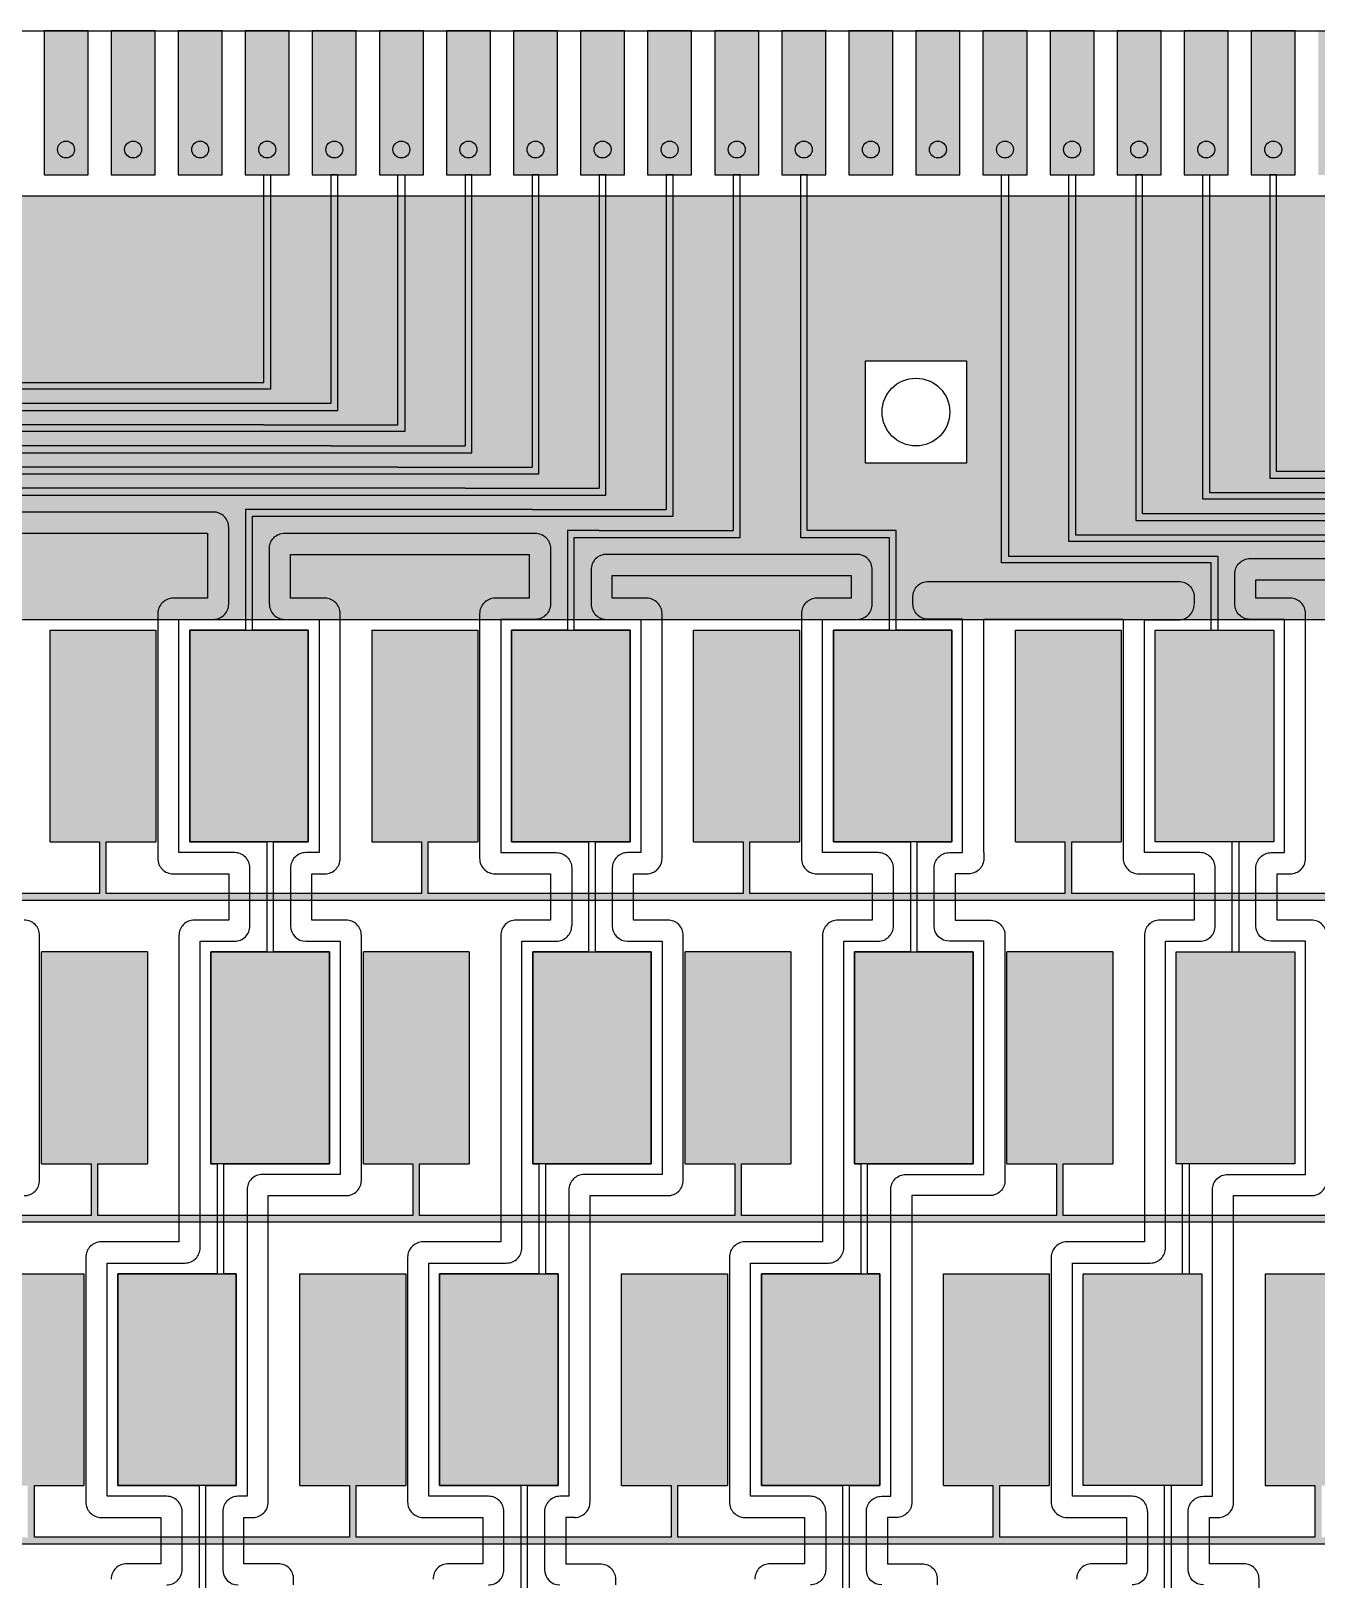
# Model space of a CAD drawing. Header units: inches. Extents: x -7 to 345, y -33 to 109.
# Drawn here: x 117.3 to 193.1, y 17.9 to 109.3 of the extents above; entities that cross this region are included whole.
import ezdxf

# ---------------------------------------------------------------- set-up
doc = ezdxf.new("R2010")
doc.units = ezdxf.units.IN
doc.header["$MEASUREMENT"] = 0
for name, color, linetype in [('Border', 7, 'Continuous'), ('Column Ground', 50, 'Continuous'), ('Column Pads', 50, 'Continuous'), ('Connector Bottom', 170, 'Continuous'), ('Connector Top', 220, 'Continuous'), ('Holes', 10, 'Continuous'), ('Row Pads', 82, 'Continuous'), ('Vias', 10, 'Continuous')]:
    doc.layers.add(name, color=color, linetype=linetype)

msp = doc.modelspace()

# ---------------------------------------------------------------- hatches: boundary and pattern name
at = {"layer": 'Connector Bottom'}
h = msp.add_hatch(color=256, dxfattribs=at)
h.dxf.hatch_style = 1
h.paths.add_polyline_path([(112.71, 109.26), (110.11, 109.26), (110.11, 100.76), (112.71, 100.76)])
h.paths.add_polyline_path([(116.67, 109.26), (114.07, 109.26), (114.07, 100.76), (116.67, 100.76)])
h.paths.add_polyline_path([(120.63, 109.26), (118.03, 109.26), (118.03, 100.76), (120.63, 100.76)])
h.paths.add_polyline_path([(124.59, 109.26), (121.99, 109.26), (121.99, 100.76), (124.59, 100.76)])
h.paths.add_polyline_path([(128.55, 109.26), (125.95, 109.26), (125.95, 100.76), (128.55, 100.76)])
h.paths.add_polyline_path([(132.51, 109.26), (129.91, 109.26), (129.91, 100.76), (132.51, 100.76)])
h.paths.add_polyline_path([(136.47, 109.26), (133.87, 109.26), (133.87, 100.76), (136.47, 100.76)])
h.paths.add_polyline_path([(140.43, 109.26), (137.83, 109.26), (137.83, 100.76), (140.43, 100.76)])
h.paths.add_polyline_path([(144.39, 109.26), (141.79, 109.26), (141.79, 100.76), (144.39, 100.76)])
h.paths.add_polyline_path([(148.35, 109.26), (145.75, 109.26), (145.75, 100.76), (148.35, 100.76)])
h.paths.add_polyline_path([(152.31, 109.26), (149.71, 109.26), (149.71, 100.76), (152.31, 100.76)])
h.paths.add_polyline_path([(156.27, 109.26), (153.67, 109.26), (153.67, 100.76), (156.27, 100.76)])
h.paths.add_polyline_path([(160.23, 109.26), (157.63, 109.26), (157.63, 100.76), (160.23, 100.76)])
h.paths.add_polyline_path([(164.19, 109.26), (161.59, 109.26), (161.59, 100.76), (164.19, 100.76)])
h.paths.add_polyline_path([(168.15, 109.26), (165.55, 109.26), (165.55, 100.76), (168.15, 100.76)])
h.paths.add_polyline_path([(172.11, 109.26), (169.51, 109.26), (169.51, 100.76), (172.11, 100.76)])
h.paths.add_polyline_path([(176.07, 109.26), (173.47, 109.26), (173.47, 100.76), (176.07, 100.76)])
h.paths.add_polyline_path([(180.03, 109.26), (177.43, 109.26), (177.43, 100.76), (180.03, 100.76)])
h.paths.add_polyline_path([(183.99, 109.26), (181.39, 109.26), (181.39, 100.76), (183.99, 100.76)])
h.paths.add_polyline_path([(187.95, 109.26), (185.35, 109.26), (185.35, 100.76), (187.95, 100.76)])
h.paths.add_polyline_path([(191.91, 109.26), (189.31, 109.26), (189.31, 100.76), (191.91, 100.76)])
h.paths.add_polyline_path([(195.87, 109.26), (193.27, 109.26), (193.27, 100.76), (195.87, 100.76)])
h.paths.add_polyline_path([(199.83, 109.26), (197.23, 109.26), (197.23, 100.76), (199.83, 100.76)])
h.paths.add_polyline_path([(203.79, 109.26), (201.19, 109.26), (201.19, 100.76), (203.79, 100.76)])
h.paths.add_polyline_path([(207.75, 109.26), (205.15, 109.26), (205.15, 100.76), (207.75, 100.76)])
h.paths.add_polyline_path([(211.71, 109.26), (209.11, 109.26), (209.11, 100.76), (211.71, 100.76)])
h.paths.add_polyline_path([(215.67, 109.26), (213.07, 109.26), (213.07, 100.76), (215.67, 100.76)])
h.paths.add_polyline_path([(219.63, 109.26), (217.03, 109.26), (217.03, 100.76), (219.63, 100.76)])
h.paths.add_polyline_path([(223.59, 109.26), (220.99, 109.26), (220.99, 100.76), (223.59, 100.76)])
h.paths.add_polyline_path([(227.55, 109.26), (224.95, 109.26), (224.95, 100.76), (227.55, 100.76)])
at = {"layer": 'Connector Top'}
h = msp.add_hatch(color=256, dxfattribs=at)
h.dxf.hatch_style = 1
h.paths.add_polyline_path([(110.11, 100.76), (112.71, 100.76), (112.71, 109.26), (110.11, 109.26)])
h.paths.add_polyline_path([(114.07, 100.76), (116.67, 100.76), (116.67, 109.26), (114.07, 109.26)])
h.paths.add_polyline_path([(120.63, 109.26), (118.03, 109.26), (118.03, 100.76), (120.63, 100.76)])
h.paths.add_polyline_path([(124.59, 109.26), (121.99, 109.26), (121.99, 100.76), (124.59, 100.76)])
h.paths.add_polyline_path([(128.55, 109.26), (125.95, 109.26), (125.95, 100.76), (128.55, 100.76)])
h.paths.add_polyline_path([(132.51, 109.26), (129.91, 109.26), (129.91, 100.76), (132.51, 100.76)])
h.paths.add_polyline_path([(136.47, 109.26), (133.87, 109.26), (133.87, 100.76), (136.47, 100.76)])
h.paths.add_polyline_path([(140.43, 109.26), (137.83, 109.26), (137.83, 100.76), (140.43, 100.76)])
h.paths.add_polyline_path([(141.79, 100.76), (144.39, 100.76), (144.39, 109.26), (141.79, 109.26)])
h.paths.add_polyline_path([(148.35, 109.26), (145.75, 109.26), (145.75, 100.76), (148.35, 100.76)])
h.paths.add_polyline_path([(152.31, 109.26), (149.71, 109.26), (149.71, 100.76), (152.31, 100.76)])
h.paths.add_polyline_path([(156.27, 109.26), (153.67, 109.26), (153.67, 100.76), (156.27, 100.76)])
h.paths.add_polyline_path([(160.23, 109.26), (157.63, 109.26), (157.63, 100.76), (160.23, 100.76)])
h.paths.add_polyline_path([(164.19, 109.26), (161.59, 109.26), (161.59, 100.76), (164.19, 100.76)])
h.paths.add_polyline_path([(165.55, 100.76), (168.15, 100.76), (168.15, 109.26), (165.55, 109.26)])
h.paths.add_polyline_path([(172.11, 109.26), (169.51, 109.26), (169.51, 100.76), (172.11, 100.76)])
h.paths.add_polyline_path([(176.07, 109.26), (173.47, 109.26), (173.47, 100.76), (176.07, 100.76)])
h.paths.add_polyline_path([(177.43, 100.76), (180.03, 100.76), (180.03, 109.26), (177.43, 109.26)])
h.paths.add_polyline_path([(181.39, 100.76), (183.99, 100.76), (183.99, 109.26), (181.39, 109.26)])
h.paths.add_polyline_path([(187.95, 109.26), (185.35, 109.26), (185.35, 100.76), (187.95, 100.76)])
h.paths.add_polyline_path([(191.91, 109.26), (189.31, 109.26), (189.31, 100.76), (191.91, 100.76)])
h.paths.add_polyline_path([(193.27, 100.76), (195.87, 100.76), (195.87, 109.26), (193.27, 109.26)])
h.paths.add_polyline_path([(197.23, 100.76), (199.83, 100.76), (199.83, 109.26), (197.23, 109.26)])
h.paths.add_polyline_path([(203.79, 109.26), (201.19, 109.26), (201.19, 100.76), (203.79, 100.76)])
h.paths.add_polyline_path([(207.75, 109.26), (205.15, 109.26), (205.15, 100.76), (207.75, 100.76)])
h.paths.add_polyline_path([(211.71, 109.26), (209.11, 109.26), (209.11, 100.76), (211.71, 100.76)])
h.paths.add_polyline_path([(215.67, 109.26), (213.07, 109.26), (213.07, 100.76), (215.67, 100.76)])
h.paths.add_polyline_path([(219.63, 109.26), (217.03, 109.26), (217.03, 100.76), (219.63, 100.76)])
h.paths.add_polyline_path([(223.59, 109.26), (220.99, 109.26), (220.99, 100.76), (223.59, 100.76)])
h.paths.add_polyline_path([(224.95, 100.76), (227.55, 100.76), (227.55, 109.26), (224.95, 109.26)])
at = {"layer": 'Row Pads'}
h = msp.add_hatch(color=256, dxfattribs=at)
h.dxf.hatch_style = 1
h.paths.add_polyline_path([(10.635, 73.885), (4.385, 73.885), (4.385, 61.385), (7.31, 61.385), (7.31, 58.335), (-4.87, 58.335), (-4.87, 57.935), (16.31, 57.935), (16.31, 54.885), (13.385, 54.885), (13.385, 42.385), (19.635, 42.385), (19.635, 54.885), (16.71, 54.885), (16.71, 57.935), (330.46, 57.935), (330.46, 61.385), (333.385, 61.385), (333.385, 73.885), (330.46, 73.885), (330.46, 95.01), (214.57, 95.01), (214.57, 100.76), (214.17, 100.76), (214.17, 94.61), (330.06, 94.61), (330.06, 73.885), (327.135, 73.885), (327.135, 61.385), (330.06, 61.385), (330.06, 58.335), (311.46, 58.335), (311.46, 61.385), (314.385, 61.385), (314.385, 73.885), (308.135, 73.885), (308.135, 61.385), (311.06, 61.385), (311.06, 58.335), (273.71, 58.335), (273.71, 61.385), (276.635, 61.385), (276.635, 73.885), (270.385, 73.885), (270.385, 61.385), (273.31, 61.385), (273.31, 58.335), (254.71, 58.335), (254.71, 61.385), (257.635, 61.385), (257.635, 73.885), (251.385, 73.885), (251.385, 61.385), (254.31, 61.385), (254.31, 58.335), (235.71, 58.335), (235.71, 61.385), (238.635, 61.385), (238.635, 73.885), (232.385, 73.885), (232.385, 61.385), (235.31, 61.385), (235.31, 58.335), (216.71, 58.335), (216.71, 61.385), (219.635, 61.385), (219.635, 73.885), (213.385, 73.885), (213.385, 61.385), (216.31, 61.385), (216.31, 58.335), (197.71, 58.335), (197.71, 61.385), (200.635, 61.385), (200.635, 73.885), (194.385, 73.885), (194.385, 61.385), (197.31, 61.385), (197.31, 58.335), (178.71, 58.335), (178.71, 61.385), (181.635, 61.385), (181.635, 73.885), (175.385, 73.885), (175.385, 61.385), (178.31, 61.385), (178.31, 58.335), (159.71, 58.335), (159.71, 61.385), (162.635, 61.385), (162.635, 73.885), (156.385, 73.885), (156.385, 61.385), (159.31, 61.385), (159.31, 58.335), (140.71, 58.335), (140.71, 61.385), (143.635, 61.385), (143.635, 73.885), (137.385, 73.885), (137.385, 61.385), (140.31, 61.385), (140.31, 58.335), (121.71, 58.335), (121.71, 61.385), (124.635, 61.385), (124.635, 73.885), (118.385, 73.885), (118.385, 61.385), (121.31, 61.385), (121.31, 58.335), (102.71, 58.335), (102.71, 61.385), (105.635, 61.385), (105.635, 73.885), (99.385, 73.885), (99.385, 61.385), (102.31, 61.385), (102.31, 58.335), (83.71, 58.335), (83.71, 61.385), (86.635, 61.385), (86.635, 73.885), (80.385, 73.885), (80.385, 61.385), (83.31, 61.385), (83.31, 58.335), (64.71, 58.335), (64.71, 61.385), (67.635, 61.385), (67.635, 73.885), (61.385, 73.885), (61.385, 61.385), (64.31, 61.385), (64.31, 58.335), (45.71, 58.335), (45.71, 61.385), (48.635, 61.385), (48.635, 73.885), (42.385, 73.885), (42.385, 61.385), (45.31, 61.385), (45.31, 58.335), (7.71, 58.335), (7.71, 61.385), (10.635, 61.385)], flags=17)
h.paths.add_polyline_path([(19.635, 35.885), (16.71, 35.885), (16.71, 38.935), (269.06, 38.935), (269.06, 35.885), (266.135, 35.885), (266.135, 23.385), (272.385, 23.385), (272.385, 35.885), (269.46, 35.885), (269.46, 38.935), (330.46, 38.935), (340.26, 38.935), (340.26, 96.26), (218.53, 96.26), (218.53, 100.76), (218.13, 100.76), (218.13, 95.86), (339.86, 95.86), (339.86, 39.335), (330.46, 39.335), (330.46, 42.385), (333.385, 42.385), (333.385, 54.885), (327.135, 54.885), (327.135, 42.385), (330.06, 42.385), (330.06, 39.335), (311.46, 39.335), (311.46, 42.385), (314.385, 42.385), (314.385, 54.885), (308.135, 54.885), (308.135, 42.385), (311.06, 42.385), (311.06, 39.335), (284.865, 39.335), (284.865, 48.435), (290.76, 48.435), (290.76, 42.385), (294.01, 42.385), (294.01, 54.885), (290.76, 54.885), (290.76, 48.835), (284.465, 48.835), (284.465, 39.335), (273.21, 39.335), (273.21, 42.385), (276.135, 42.385), (276.135, 54.885), (269.885, 54.885), (269.885, 42.385), (272.81, 42.385), (272.81, 39.335), (254.21, 39.335), (254.21, 42.385), (257.135, 42.385), (257.135, 54.885), (250.885, 54.885), (250.885, 42.385), (253.81, 42.385), (253.81, 39.335), (235.21, 39.335), (235.21, 42.385), (238.135, 42.385), (238.135, 54.885), (231.885, 54.885), (231.885, 42.385), (234.81, 42.385), (234.81, 39.335), (216.21, 39.335), (216.21, 42.385), (219.135, 42.385), (219.135, 54.885), (212.885, 54.885), (212.885, 42.385), (215.81, 42.385), (215.81, 39.335), (197.21, 39.335), (197.21, 42.385), (200.135, 42.385), (200.135, 54.885), (193.885, 54.885), (193.885, 42.385), (196.81, 42.385), (196.81, 39.335), (178.21, 39.335), (178.21, 42.385), (181.135, 42.385), (181.135, 54.885), (174.885, 54.885), (174.885, 42.385), (177.81, 42.385), (177.81, 39.335), (159.21, 39.335), (159.21, 42.385), (162.135, 42.385), (162.135, 54.885), (155.885, 54.885), (155.885, 42.385), (158.81, 42.385), (158.81, 39.335), (140.21, 39.335), (140.21, 42.385), (143.135, 42.385), (143.135, 54.885), (136.885, 54.885), (136.885, 42.385), (139.81, 42.385), (139.81, 39.335), (121.21, 39.335), (121.21, 42.385), (124.135, 42.385), (124.135, 54.885), (117.885, 54.885), (117.885, 42.385), (120.81, 42.385), (120.81, 39.335), (102.21, 39.335), (102.21, 42.385), (105.135, 42.385), (105.135, 54.885), (98.885, 54.885), (98.885, 42.385), (101.81, 42.385), (101.81, 39.335), (83.21, 39.335), (83.21, 42.385), (86.135, 42.385), (86.135, 54.885), (79.885, 54.885), (79.885, 42.385), (82.81, 42.385), (82.81, 39.335), (64.21, 39.335), (64.21, 42.385), (67.135, 42.385), (67.135, 54.885), (60.885, 54.885), (60.885, 42.385), (63.81, 42.385), (63.81, 39.335), (45.21, 39.335), (45.21, 42.385), (48.135, 42.385), (48.135, 54.885), (41.885, 54.885), (41.885, 42.385), (44.81, 42.385), (44.81, 39.335), (-4.87, 39.335), (-4.87, 38.935), (16.31, 38.935), (16.31, 35.885), (13.385, 35.885), (13.385, 23.385), (19.635, 23.385)])
h.paths.add_polyline_path([(19.635, 16.885), (16.71, 16.885), (16.71, 19.935), (50.06, 19.935), (50.06, 16.885), (47.135, 16.885), (47.135, 4.385), (53.385, 4.385), (53.385, 16.885), (50.46, 16.885), (50.46, 19.935), (264.31, 19.935), (264.31, 16.885), (261.385, 16.885), (261.385, 4.385), (267.635, 4.385), (267.635, 16.885), (264.71, 16.885), (264.71, 19.935), (330.46, 19.935), (341.51, 19.935), (341.51, 97.51), (222.49, 97.51), (222.49, 100.76), (222.09, 100.76), (222.09, 97.11), (341.11, 97.11), (341.11, 20.335), (330.46, 20.335), (330.46, 23.385), (333.385, 23.385), (333.385, 35.885), (327.135, 35.885), (327.135, 23.385), (330.06, 23.385), (330.06, 20.335), (311.46, 20.335), (311.46, 23.385), (314.385, 23.385), (314.385, 35.885), (308.135, 35.885), (308.135, 23.385), (311.06, 23.385), (311.06, 20.335), (284.865, 20.335), (284.865, 29.435), (290.76, 29.435), (290.76, 23.385), (294.01, 23.385), (294.01, 35.885), (290.76, 35.885), (290.76, 29.835), (284.465, 29.835), (284.465, 20.335), (250.46, 20.335), (250.46, 23.385), (253.385, 23.385), (253.385, 35.885), (247.135, 35.885), (247.135, 23.385), (250.06, 23.385), (250.06, 20.335), (231.46, 20.335), (231.46, 23.385), (234.385, 23.385), (234.385, 35.885), (228.135, 35.885), (228.135, 23.385), (231.06, 23.385), (231.06, 20.335), (212.46, 20.335), (212.46, 23.385), (215.385, 23.385), (215.385, 35.885), (209.135, 35.885), (209.135, 23.385), (212.06, 23.385), (212.06, 20.335), (193.46, 20.335), (193.46, 23.385), (196.385, 23.385), (196.385, 35.885), (190.135, 35.885), (190.135, 23.385), (193.06, 23.385), (193.06, 20.335), (174.46, 20.335), (174.46, 23.385), (177.385, 23.385), (177.385, 35.885), (171.135, 35.885), (171.135, 23.385), (174.06, 23.385), (174.06, 20.335), (155.46, 20.335), (155.46, 23.385), (158.385, 23.385), (158.385, 35.885), (152.135, 35.885), (152.135, 23.385), (155.06, 23.385), (155.06, 20.335), (136.46, 20.335), (136.46, 23.385), (139.385, 23.385), (139.385, 35.885), (133.135, 35.885), (133.135, 23.385), (136.06, 23.385), (136.06, 20.335), (117.46, 20.335), (117.46, 23.385), (120.385, 23.385), (120.385, 35.885), (114.135, 35.885), (114.135, 23.385), (117.06, 23.385), (117.06, 20.335), (98.46, 20.335), (98.46, 23.385), (101.385, 23.385), (101.385, 35.885), (95.135, 35.885), (95.135, 23.385), (98.06, 23.385), (98.06, 20.335), (79.46, 20.335), (79.46, 23.385), (82.385, 23.385), (82.385, 35.885), (76.135, 35.885), (76.135, 23.385), (79.06, 23.385), (79.06, 20.335), (60.46, 20.335), (60.46, 23.385), (63.385, 23.385), (63.385, 35.885), (57.135, 35.885), (57.135, 23.385), (60.06, 23.385), (60.06, 20.335), (39.96, 20.335), (39.96, 23.385), (42.885, 23.385), (42.885, 35.885), (36.635, 35.885), (36.635, 23.385), (39.56, 23.385), (39.56, 20.335), (-4.87, 20.335), (-4.87, 19.935), (16.31, 19.935), (16.31, 16.885), (13.385, 16.885), (13.385, 4.385), (19.635, 4.385)])
h = msp.add_hatch(color=256, dxfattribs=at)
h.dxf.hatch_style = 1
h.paths.add_polyline_path([(323.18, 74.52), (326.047, 74.52, 0.414214), (326.952, 75.425), (326.952, 79.505, 0.414214), (326.047, 80.41), (322.76, 80.41), (322.76, 92.705, 0.414214), (321.855, 93.61), (211.41, 93.61), (211.41, 100.76), (209.41, 100.76), (209.41, 99.51), (112.41, 99.51), (112.41, 100.76), (110.41, 100.76), (110.41, 91.51), (29.905, 91.51, 0.414214), (29, 90.605), (29, 81.76), (-1.845, 81.76, 0.414214), (-2.75, 80.855), (-2.75, 75.425, 0.414214), (-1.845, 74.52), (14.59, 74.52)])
h.paths.add_polyline_path([(166.51, 89.76), (172.51, 89.76), (172.51, 83.76), (166.51, 83.76)], flags=16)
h = msp.add_hatch(color=256, dxfattribs=at)
h.dxf.hatch_style = 1
h.paths.add_polyline_path([(19.635, 73.885), (12.635, 73.885), (12.635, 61.385), (19.635, 61.385)])
h.paths.add_polyline_path([(57.635, 73.885), (50.635, 73.885), (50.635, 61.385), (57.635, 61.385)])
h.paths.add_polyline_path([(76.635, 73.885), (69.635, 73.885), (69.635, 61.385), (76.635, 61.385)])
h.paths.add_polyline_path([(95.635, 73.885), (88.635, 73.885), (88.635, 61.385), (95.635, 61.385)])
h.paths.add_polyline_path([(114.635, 73.885), (107.635, 73.885), (107.635, 61.385), (114.635, 61.385)])
h.paths.add_polyline_path([(133.635, 73.885), (126.635, 73.885), (126.635, 61.385), (133.635, 61.385)])
h.paths.add_polyline_path([(152.635, 73.885), (145.635, 73.885), (145.635, 61.385), (152.635, 61.385)])
h.paths.add_polyline_path([(171.635, 73.885), (164.635, 73.885), (164.635, 61.385), (171.635, 61.385)])
h.paths.add_polyline_path([(183.635, 61.385), (190.635, 61.385), (190.635, 73.885), (183.635, 73.885)])
h.paths.add_polyline_path([(209.635, 73.885), (202.635, 73.885), (202.635, 61.385), (209.635, 61.385)])
h.paths.add_polyline_path([(221.635, 61.385), (228.635, 61.385), (228.635, 73.885), (221.635, 73.885)])
h.paths.add_polyline_path([(247.635, 73.885), (240.635, 73.885), (240.635, 61.385), (247.635, 61.385)])
h.paths.add_polyline_path([(259.635, 61.385), (266.635, 61.385), (266.635, 73.885), (259.635, 73.885)])
h.paths.add_polyline_path([(278.635, 61.385), (285.635, 61.385), (285.635, 73.885), (278.635, 73.885)])
h.paths.add_polyline_path([(299.135, 61.385), (306.135, 61.385), (306.135, 73.885), (299.135, 73.885)])
h.paths.add_polyline_path([(318.135, 61.385), (325.135, 61.385), (325.135, 73.885), (318.135, 73.885)])
h.paths.add_polyline_path([(318.135, 42.385), (325.135, 42.385), (325.135, 54.885), (318.135, 54.885)])
h.paths.add_polyline_path([(299.135, 42.385), (306.135, 42.385), (306.135, 54.885), (299.135, 54.885)])
h.paths.add_polyline_path([(267.885, 54.885), (260.885, 54.885), (260.885, 42.385), (267.885, 42.385)])
h.paths.add_polyline_path([(241.885, 42.385), (248.885, 42.385), (248.885, 54.885), (241.885, 54.885)])
h.paths.add_polyline_path([(229.885, 54.885), (222.885, 54.885), (222.885, 42.385), (229.885, 42.385)])
h.paths.add_polyline_path([(203.885, 42.385), (210.885, 42.385), (210.885, 54.885), (203.885, 54.885)])
h.paths.add_polyline_path([(191.885, 54.885), (184.885, 54.885), (184.885, 42.385), (191.885, 42.385)])
h.paths.add_polyline_path([(165.885, 42.385), (172.885, 42.385), (172.885, 54.885), (165.885, 54.885)])
h.paths.add_polyline_path([(153.885, 54.885), (146.885, 54.885), (146.885, 42.385), (153.885, 42.385)])
h.paths.add_polyline_path([(127.885, 42.385), (134.885, 42.385), (134.885, 54.885), (127.885, 54.885)])
h.paths.add_polyline_path([(108.885, 54.885), (108.885, 42.385), (115.885, 42.385), (115.885, 54.885)])
h.paths.add_polyline_path([(89.885, 42.385), (96.885, 42.385), (96.885, 54.885), (89.885, 54.885)])
h.paths.add_polyline_path([(77.885, 54.885), (70.885, 54.885), (70.885, 42.385), (77.885, 42.385)])
h.paths.add_polyline_path([(51.885, 42.385), (58.885, 42.385), (58.885, 54.885), (51.885, 54.885)])
h.paths.add_polyline_path([(39.885, 54.885), (32.885, 54.885), (32.885, 42.385), (39.885, 42.385)])
h.paths.add_polyline_path([(11.385, 54.885), (4.385, 54.885), (4.385, 42.385), (11.385, 42.385)])
h.paths.add_polyline_path([(4.385, 23.385), (11.385, 23.385), (11.385, 35.885), (4.385, 35.885)])
h.paths.add_polyline_path([(44.885, 23.385), (51.885, 23.385), (51.885, 35.885), (44.885, 35.885)])
h.paths.add_polyline_path([(65.385, 23.385), (72.385, 23.385), (72.385, 35.885), (65.385, 35.885)])
h.paths.add_polyline_path([(84.385, 23.385), (91.385, 23.385), (91.385, 35.885), (84.385, 35.885)])
h.paths.add_polyline_path([(103.385, 23.385), (110.385, 23.385), (110.385, 35.885), (103.385, 35.885)])
h.paths.add_polyline_path([(122.385, 23.385), (129.385, 23.385), (129.385, 35.885), (122.385, 35.885)])
h.paths.add_polyline_path([(148.385, 35.885), (141.385, 35.885), (141.385, 23.385), (148.385, 23.385)])
h.paths.add_polyline_path([(167.385, 35.885), (160.385, 35.885), (160.385, 23.385), (167.385, 23.385)])
h.paths.add_polyline_path([(179.385, 23.385), (186.385, 23.385), (186.385, 35.885), (179.385, 35.885)])
h.paths.add_polyline_path([(198.385, 23.385), (205.385, 23.385), (205.385, 35.885), (198.385, 35.885)])
h.paths.add_polyline_path([(217.385, 23.385), (224.385, 23.385), (224.385, 35.885), (217.385, 35.885)])
h.paths.add_polyline_path([(243.385, 35.885), (236.385, 35.885), (236.385, 23.385), (243.385, 23.385)])
h.paths.add_polyline_path([(262.385, 35.885), (255.385, 35.885), (255.385, 23.385), (262.385, 23.385)])
h.paths.add_polyline_path([(281.385, 35.885), (274.385, 35.885), (274.385, 23.385), (281.385, 23.385)])
h.paths.add_polyline_path([(299.135, 23.385), (306.135, 23.385), (306.135, 35.885), (299.135, 35.885)])
h.paths.add_polyline_path([(318.135, 23.385), (325.135, 23.385), (325.135, 35.885), (318.135, 35.885)])
h.paths.add_polyline_path([(318.135, 4.385), (325.135, 4.385), (325.135, 16.885), (318.135, 16.885)])
h.paths.add_polyline_path([(306.135, 16.885), (299.135, 16.885), (299.135, 4.385), (306.135, 4.385)])
h.paths.add_polyline_path([(269.635, -14.615), (276.635, -14.615), (276.635, -2.115), (269.635, -2.115)])
h.paths.add_polyline_path([(276.635, 16.885), (269.635, 16.885), (269.635, 4.385), (276.635, 4.385)])
h.paths.add_polyline_path([(237.885, 4.385), (244.885, 4.385), (244.885, 16.885), (237.885, 16.885)])
h.paths.add_polyline_path([(243.335, -2.115), (236.335, -2.115), (236.335, -14.615), (243.335, -14.615)])
h.paths.add_polyline_path([(216.085, -2.115), (209.085, -2.115), (209.085, -14.615), (216.085, -14.615)])
h.paths.add_polyline_path([(225.885, 16.885), (218.885, 16.885), (218.885, 4.385), (225.885, 4.385)])
h.paths.add_polyline_path([(199.885, 4.385), (206.885, 4.385), (206.885, 16.885), (199.885, 16.885)])
h.paths.add_polyline_path([(197.085, -14.615), (197.085, -2.115), (190.085, -2.115), (190.085, -14.615)])
h.paths.add_polyline_path([(178.085, -2.115), (171.085, -2.115), (171.085, -14.615), (178.085, -14.615)])
h.paths.add_polyline_path([(187.885, 4.385), (187.885, 16.885), (180.885, 16.885), (180.885, 4.385)])
h.paths.add_polyline_path([(161.885, 4.385), (168.885, 4.385), (168.885, 16.885), (161.885, 16.885)])
h.paths.add_polyline_path([(142.885, 4.385), (149.885, 4.385), (149.885, 16.885), (142.885, 16.885)])
h.paths.add_polyline_path([(123.885, 4.385), (130.885, 4.385), (130.885, 16.885), (123.885, 16.885)])
h.paths.add_polyline_path([(111.885, 16.885), (104.885, 16.885), (104.885, 4.385), (111.885, 4.385)])
h.paths.add_polyline_path([(85.885, 4.385), (92.885, 4.385), (92.885, 16.885), (85.885, 16.885)])
h.paths.add_polyline_path([(73.885, 16.885), (66.885, 16.885), (66.885, 4.385), (73.885, 4.385)])
h.paths.add_polyline_path([(38.135, -2.115), (38.135, -14.615), (45.135, -14.615), (45.135, -2.115)])
h.paths.add_polyline_path([(45.135, 16.885), (38.135, 16.885), (38.135, 4.385), (45.135, 4.385)])
h.paths.add_polyline_path([(4.385, 4.385), (11.385, 4.385), (11.385, 16.885), (4.385, 16.885)])

# ---------------------------------------------------------------- linework, layer by layer
at = {"layer": 'Border'}
for p, q in [((116.67, 109.26), (120.63, 109.26)), ((120.63, 109.26), (124.59, 109.26)), ((124.59, 109.26), (128.55, 109.26)), ((128.55, 109.26), (132.51, 109.26)), ((132.51, 109.26), (136.47, 109.26)), ((136.47, 109.26), (140.43, 109.26)), ((140.43, 109.26), (144.39, 109.26)), ((144.39, 109.26), (148.35, 109.26)), ((148.35, 109.26), (152.31, 109.26)), ((152.31, 109.26), (156.27, 109.26)), ((156.27, 109.26), (160.23, 109.26)), ((160.23, 109.26), (164.19, 109.26)), ((164.19, 109.26), (165.55, 109.26)), ((165.55, 109.26), (181.39, 109.26)), ((181.39, 109.26), (183.99, 109.26)), ((183.99, 109.26), (187.95, 109.26)), ((187.95, 109.26), (191.91, 109.26)), ((191.91, 109.26), (195.87, 109.26))]:
    msp.add_line(p, q, dxfattribs=at)
at = {"layer": 'Column Ground'}
for points in [[(130.185, 56.425), (130.185, 59.845, 0.414444), (129.279, 60.75), (126, 60.75), (126, 74.52), (128.03, 74.52, 0.414214), (128.935, 75.425), (128.935, 79.955, 0.414214), (128.03, 80.86), (113.24, 80.86, 0.414214)], [(113.585, 79.61), (127.685, 79.61), (127.685, 75.77), (125.655, 75.77, 0.414214), (124.75, 74.865), (124.75, 60.405, 0.414214), (125.655, 59.5), (128.935, 59.5), (128.935, 56.77), (126.905, 56.77, 0.414214), (126, 55.865), (126, 37.77), (121.405, 37.77, 0.414214), (120.5, 36.865), (120.5, 22.405, 0.414214), (121.405, 21.5), (124.935, 21.5), (124.935, 18.77), (122.905, 18.77, 0.414214), (122, 17.865)], [(131.335, 75.425), (131.335, 78.705, -0.414214), (132.24, 79.61), (147.03, 79.61, -0.414214), (147.935, 78.705), (147.935, 75.425, -0.414214), (147.03, 74.52), (145, 74.52), (145, 60.75), (148.279, 60.75, -0.414444), (149.185, 59.845), (149.185, 56.425)], [(130.365, 21.5, 0.414214), (131.27, 22.405), (131.27, 40.5), (135.865, 40.5, 0.414214), (136.77, 41.405), (136.77, 55.865, 0.414214), (135.865, 56.77), (133.835, 56.77), (133.835, 59.5), (134.615, 59.5, 0.414214), (135.52, 60.405), (135.52, 74.865, 0.414214), (134.615, 75.77), (132.585, 75.77), (132.585, 78.36), (146.685, 78.36), (146.685, 75.77), (144.655, 75.77, 0.414214), (143.75, 74.865), (143.75, 60.405, 0.414214), (144.655, 59.5), (147.935, 59.5), (147.935, 56.77), (145.905, 56.77, 0.414214), (145, 55.865), (145, 37.77), (140.405, 37.77, 0.414214), (139.5, 36.865), (139.5, 22.405, 0.414214), (140.405, 21.5), (143.935, 21.5), (143.935, 18.77), (141.905, 18.77, 0.414214), (141, 17.865)], [(168.185, 56.425), (168.185, 59.845, 0.414444), (167.279, 60.75), (164, 60.75), (164, 74.52), (166.03, 74.52, 0.414214), (166.935, 75.425), (166.935, 77.455, 0.414214), (166.03, 78.36), (151.24, 78.36, 0.414214), (150.335, 77.455), (150.335, 75.425, 0.414214), (151.24, 74.52), (153.27, 74.52), (153.27, 60.75), (152.49, 60.75, 0.414429), (151.585, 59.844), (151.585, 56.424, 0.413833), (152.49, 55.52), (154.52, 55.52), (154.52, 41.75), (149.925, 41.75, 0.414214), (149.02, 40.845), (149.02, 22.75), (148.49, 22.75, 0.414762), (147.585, 21.843), (147.585, 18.425, 0.414135), (148.49, 17.52)], [(186.49, 17.52, -0.414135), (185.585, 18.425), (185.585, 21.843, -0.414762), (186.49, 22.75), (187.02, 22.75), (187.02, 40.845, -0.414214), (187.925, 41.75), (192.52, 41.75), (192.52, 55.52), (190.49, 55.52, -0.413833), (189.585, 56.424), (189.585, 59.844, -0.414429), (190.49, 60.75), (191.27, 60.75), (191.27, 74.52), (189.24, 74.52, -0.414214), (188.335, 75.425), (188.335, 77.205, -0.414214), (189.24, 78.11), (204.03, 78.11, -0.414214)], [(152.835, 56.77), (152.835, 59.5), (153.615, 59.5, 0.414214), (154.52, 60.405), (154.52, 74.865, 0.414214), (153.615, 75.77), (151.585, 75.77), (151.585, 77.11), (165.685, 77.11), (165.685, 75.77), (163.655, 75.77, 0.414214), (162.75, 74.865), (162.75, 60.405, 0.414214), (163.655, 59.5), (166.935, 59.5), (166.935, 56.77), (164.905, 56.77, 0.414214), (164, 55.865), (164, 37.77), (159.405, 37.77, 0.414214), (158.5, 36.865), (158.5, 22.405, 0.414214), (159.405, 21.5), (162.935, 21.5), (162.935, 18.77), (160.905, 18.77, 0.414214), (160, 17.865)], [(193.77, 55.865, 0.414214), (192.865, 56.77), (190.835, 56.77), (190.835, 59.5), (191.615, 59.5, 0.414214), (192.52, 60.405), (192.52, 74.865, 0.414214), (191.615, 75.77), (189.585, 75.77), (189.585, 76.86), (203.685, 76.86)], [(167.49, 17.52, -0.414135), (166.585, 18.425), (166.585, 21.843, -0.414762), (167.49, 22.75), (168.02, 22.75), (168.02, 40.845, -0.414214), (168.925, 41.75), (173.52, 41.75), (173.52, 55.52), (171.49, 55.52, -0.413833), (170.585, 56.424), (170.585, 59.844, -0.414429), (171.49, 60.75), (172.27, 60.75), (172.27, 74.525), (170.24, 74.525, -0.414214), (169.335, 75.43), (169.335, 75.86, -0.414214), (170.24, 76.765), (185.03, 76.765, -0.414214), (185.935, 75.86), (185.935, 75.43)], [(131.335, 75.425, 0.414214), (132.24, 74.52), (134.27, 74.52), (134.27, 60.75), (133.49, 60.75, 0.414429), (132.585, 59.844), (132.585, 56.424, 0.413833), (133.49, 55.52), (135.52, 55.52), (135.52, 41.75), (130.925, 41.75, 0.414214), (130.02, 40.845), (130.02, 22.75), (129.49, 22.75, 0.414762), (128.585, 21.843), (128.585, 18.425, 0.414135), (129.49, 17.52)], [(187.185, 56.425), (187.185, 59.845, 0.414444), (186.279, 60.75), (183, 60.75), (183, 74.492), (185.03, 74.492, 0.414214), (185.935, 75.397)], [(173.52, 60.755), (173.52, 74.525), (181.75, 74.525), (181.75, 60.405, 0.414214), (182.655, 59.5), (185.935, 59.5), (185.935, 56.77), (183.905, 56.77, 0.414214), (183, 55.865), (183, 37.77), (178.405, 37.77, 0.414214), (177.5, 36.865), (177.5, 22.405, 0.414214), (178.405, 21.5), (181.935, 21.5), (181.935, 18.77), (179.905, 18.77, 0.414214), (179, 17.865)], [(173.52, 60.75), (173.52, 60.405, -0.414214), (172.615, 59.5), (171.835, 59.5), (171.835, 56.77), (173.865, 56.77, -0.414214), (174.77, 55.865), (174.77, 41.405, -0.414214), (173.865, 40.5), (169.27, 40.5), (169.27, 22.405, -0.414214), (168.365, 21.5)], [(116.865, 40.5, 0.414214), (117.77, 41.405), (117.77, 55.865, 0.414214), (116.865, 56.77)], [(149.365, 21.5, 0.414214), (150.27, 22.405), (150.27, 40.5), (154.865, 40.5, 0.414214), (155.77, 41.405), (155.77, 55.865, 0.414214), (154.865, 56.77), (152.835, 56.77)], [(126.185, 21.845, 0.414214), (125.28, 22.75), (121.75, 22.75), (121.75, 36.52), (126.345, 36.52, 0.414214), (127.25, 37.425), (127.25, 55.52), (129.28, 55.52, 0.414214), (130.185, 56.425)], [(145.185, 21.845, 0.414214), (144.28, 22.75), (140.75, 22.75), (140.75, 36.52), (145.345, 36.52, 0.414214), (146.25, 37.425), (146.25, 55.52), (148.28, 55.52, 0.414214), (149.185, 56.425)], [(164.185, 21.845, 0.414214), (163.28, 22.75), (159.75, 22.75), (159.75, 36.52), (164.345, 36.52, 0.414214), (165.25, 37.425), (165.25, 55.52), (167.28, 55.52, 0.414214), (168.185, 56.425)], [(183.185, 21.845, 0.414214), (182.28, 22.75), (178.75, 22.75), (178.75, 36.52), (183.345, 36.52, 0.414214), (184.25, 37.425), (184.25, 55.52), (186.28, 55.52, 0.414214), (187.185, 56.425)], [(187.365, 21.5, 0.414214), (188.27, 22.405), (188.27, 40.5), (192.865, 40.5, 0.414214), (193.77, 41.405)], [(125.28, 17.52, 0.414415), (126.185, 18.426), (126.185, 21.845)], [(132.77, 17.52), (132.77, 17.864, 0.414632), (131.865, 18.77), (129.835, 18.77), (129.835, 21.5), (130.365, 21.5)], [(144.28, 17.52, 0.414415), (145.185, 18.426), (145.185, 21.845)], [(149.365, 21.5), (148.835, 21.5), (148.835, 18.77), (150.865, 18.77, -0.414632), (151.77, 17.864), (151.77, 17.52)], [(164.185, 21.845), (164.185, 18.426, -0.414415), (163.28, 17.52)], [(168.365, 21.5), (167.835, 21.5), (167.835, 18.77), (169.865, 18.77, -0.414632), (170.77, 17.864), (170.77, 17.52)], [(183.185, 21.845), (183.185, 18.426, -0.414415), (182.28, 17.52)], [(198, 17.52), (198, 3.405, 0.41446), (198.906, 2.5), (203.5, 2.5), (203.5, -1.097, 0.413654), (204.405, -2), (207.2, -2), (207.2, -15.25), (198.97, -15.25), (198.97, -1.48), (198.97, -1.136, 0.414632), (198.065, -0.23), (189.77, -0.23), (189.77, 17.864, 0.414632), (188.865, 18.77), (186.835, 18.77), (186.835, 21.5), (187.365, 21.5)]]:
    msp.add_lwpolyline(points, format="xyb", dxfattribs=at)
at = {"layer": 'Column Pads'}
for points in [[(32, 88.51), (123.09, 88.51), (131.01, 88.51), (131.01, 100.76), (131.41, 100.76), (131.41, 88.11), (32.4, 88.11)], [(33.65, 86.86), (135.37, 86.86), (135.37, 100.76), (134.97, 100.76), (134.97, 87.26), (127.05, 87.26), (33.25, 87.26)], [(131.01, 86.01), (138.93, 86.01), (138.93, 100.76), (139.33, 100.76), (139.33, 85.61), (54.335, 85.61), (54.335, 73.885), (57.635, 73.885), (57.635, 61.385), (55.585, 61.385), (55.585, 54.885)], [(70.585, 16.885), (70.585, 23.385), (72.385, 23.385), (72.385, 35.885), (71.65, 35.885), (71.65, 42.385), (77.885, 42.385), (77.885, 54.885), (74.585, 54.885), (74.585, 61.385), (76.635, 61.385), (76.635, 73.885), (73.335, 73.885), (73.335, 84.36), (143.29, 84.36), (143.29, 100.76), (142.89, 100.76), (142.89, 84.76)], [(89.585, 16.885), (89.585, 23.385), (91.385, 23.385), (91.385, 35.885), (90.65, 35.885), (90.65, 42.385), (96.885, 42.385), (96.885, 54.885), (93.585, 54.885), (93.585, 61.385), (95.635, 61.385), (95.635, 73.885), (92.335, 73.885), (92.335, 83.11), (147.25, 83.11), (147.25, 100.76), (146.85, 100.76), (146.85, 83.51)], [(108.585, 16.885), (108.585, 23.385), (110.385, 23.385), (110.385, 35.885), (109.65, 35.885), (109.65, 42.385), (115.885, 42.385), (115.885, 54.885), (112.585, 54.885), (112.585, 61.385), (114.635, 61.385), (114.635, 73.885), (111.335, 73.885), (111.335, 81.86), (151.21, 81.86), (151.21, 100.76), (150.81, 100.76), (150.81, 82.26)], [(127.585, 16.885), (127.585, 23.385), (129.385, 23.385), (129.385, 35.885), (128.65, 35.885), (128.65, 42.385), (134.885, 42.385), (134.885, 54.885), (131.585, 54.885), (131.585, 61.385), (133.635, 61.385), (133.635, 73.885), (130.335, 73.885), (130.335, 80.61), (155.17, 80.61), (155.17, 100.76), (154.77, 100.76), (154.77, 81.01)], [(146.585, 16.885), (146.585, 23.385), (148.385, 23.385), (148.385, 35.885), (147.65, 35.885), (147.65, 42.385), (153.885, 42.385), (153.885, 54.885), (150.585, 54.885), (150.585, 61.385), (152.635, 61.385), (152.635, 73.885), (149.335, 73.885), (149.335, 79.36), (159.13, 79.36), (159.13, 100.76), (158.73, 100.76), (158.73, 79.76)], [(165.585, 16.885), (165.585, 23.385), (167.385, 23.385), (167.385, 35.885), (166.65, 35.885), (166.65, 42.385), (172.885, 42.385), (172.885, 54.885), (169.585, 54.885), (169.585, 61.385), (171.635, 61.385), (171.635, 73.885), (168.335, 73.885), (168.335, 79.76), (163.09, 79.76), (163.09, 100.76), (162.69, 100.76), (162.69, 79.36), (167.935, 79.36), (167.935, 73.885), (164.635, 73.885), (164.635, 61.385), (169.185, 61.385), (169.185, 54.885), (165.885, 54.885), (165.885, 42.385), (166.25, 42.385), (166.25, 35.885), (160.385, 35.885), (160.385, 23.385), (165.185, 23.385), (165.185, 16.885)], [(184.185, 16.885), (184.185, 23.385), (179.385, 23.385), (179.385, 35.885), (185.25, 35.885), (185.25, 42.385), (184.885, 42.385), (184.885, 54.885), (188.185, 54.885), (188.185, 61.385), (183.635, 61.385), (183.635, 73.885), (186.935, 73.885), (186.935, 77.86), (174.57, 77.86), (174.57, 100.76), (174.97, 100.76), (174.97, 78.26), (187.335, 78.26), (187.335, 73.885), (190.635, 73.885), (190.635, 61.385), (188.585, 61.385), (188.585, 54.885), (191.885, 54.885), (191.885, 42.385), (185.65, 42.385), (185.65, 35.885), (186.385, 35.885), (186.385, 23.385), (184.585, 23.385), (184.585, 16.885)], [(205.935, 79.11), (178.53, 79.11), (178.53, 100.76), (178.93, 100.76), (178.93, 79.51), (206.335, 79.51)], [(225.335, 80.76), (182.89, 80.76), (182.89, 100.76), (182.49, 100.76), (182.49, 80.36), (224.935, 80.36)], [(243.935, 81.61), (186.45, 81.61), (186.45, 100.76), (186.85, 100.76), (186.85, 82.01), (244.335, 82.01)], [(263.335, 83.26), (190.81, 83.26), (190.81, 100.76), (190.41, 100.76), (190.41, 82.86), (262.935, 82.86)], [(131.01, 86.01), (53.935, 86.01)], [(134.97, 84.76), (72.935, 84.76), (72.935, 73.885), (69.635, 73.885), (69.635, 61.385), (74.185, 61.385), (74.185, 54.885), (70.885, 54.885), (70.885, 42.385), (71.25, 42.385), (71.25, 35.885), (65.385, 35.885), (65.385, 23.385), (70.185, 23.385), (70.185, 16.885)], [(134.97, 84.76), (142.89, 84.76)], [(138.93, 83.51), (91.935, 83.51), (91.935, 73.885), (88.635, 73.885), (88.635, 61.385), (93.185, 61.385), (93.185, 54.885), (89.885, 54.885), (89.885, 42.385), (90.25, 42.385), (90.25, 35.885), (84.385, 35.885), (84.385, 23.385), (89.185, 23.385), (89.185, 16.885)], [(138.93, 83.51), (146.85, 83.51)], [(142.89, 82.26), (110.935, 82.26), (110.935, 73.885), (107.635, 73.885), (107.635, 61.385), (112.185, 61.385), (112.185, 54.885), (108.885, 54.885), (108.885, 42.385), (109.25, 42.385), (109.25, 35.885), (103.385, 35.885), (103.385, 23.385), (108.185, 23.385), (108.185, 16.885)], [(142.89, 82.26), (150.81, 82.26)], [(146.85, 81.01), (129.935, 81.01), (129.935, 73.885), (126.635, 73.885), (126.635, 61.385), (131.185, 61.385), (131.185, 54.885), (127.885, 54.885), (127.885, 42.385), (128.25, 42.385), (128.25, 35.885), (122.385, 35.885), (122.385, 23.385), (127.185, 23.385), (127.185, 16.885)], [(146.85, 81.01), (154.77, 81.01)], [(150.81, 79.76), (148.935, 79.76), (148.935, 73.885), (145.635, 73.885), (145.635, 61.385), (150.185, 61.385), (150.185, 54.885), (146.885, 54.885), (146.885, 42.385), (147.25, 42.385), (147.25, 35.885), (141.385, 35.885), (141.385, 23.385), (146.185, 23.385), (146.185, 16.885)], [(150.81, 79.76), (158.73, 79.76)]]:
    msp.add_lwpolyline(points, dxfattribs=at)
at = {"layer": 'Connector Bottom'}
for p, q in [((118.03, 109.26), (118.03, 100.76)), ((120.63, 109.26), (118.03, 109.26)), ((120.63, 100.76), (120.63, 109.26)), ((124.59, 109.26), (121.99, 109.26)), ((121.99, 109.26), (121.99, 100.76)), ((124.59, 100.76), (124.59, 109.26)), ((128.55, 109.26), (125.95, 109.26)), ((125.95, 109.26), (125.95, 100.76)), ((128.55, 100.76), (128.55, 109.26)), ((129.91, 109.26), (129.91, 100.76)), ((132.51, 109.26), (129.91, 109.26)), ((132.51, 100.76), (132.51, 109.26)), ((136.47, 109.26), (133.87, 109.26)), ((133.87, 109.26), (133.87, 100.76)), ((136.47, 100.76), (136.47, 109.26)), ((137.83, 109.26), (137.83, 100.76)), ((140.43, 109.26), (137.83, 109.26)), ((140.43, 100.76), (140.43, 109.26)), ((144.39, 109.26), (141.79, 109.26)), ((141.79, 109.26), (141.79, 100.76)), ((144.39, 100.76), (144.39, 109.26)), ((145.75, 109.26), (145.75, 100.76)), ((148.35, 109.26), (145.75, 109.26)), ((148.35, 100.76), (148.35, 109.26)), ((152.31, 109.26), (149.71, 109.26)), ((149.71, 109.26), (149.71, 100.76)), ((152.31, 100.76), (152.31, 109.26)), ((156.27, 109.26), (153.67, 109.26)), ((153.67, 109.26), (153.67, 100.76)), ((156.27, 100.76), (156.27, 109.26)), ((157.63, 109.26), (157.63, 100.76)), ((160.23, 109.26), (157.63, 109.26)), ((160.23, 100.76), (160.23, 109.26)), ((161.59, 109.26), (161.59, 100.76)), ((164.19, 109.26), (161.59, 109.26)), ((164.19, 100.76), (164.19, 109.26)), ((168.15, 109.26), (165.55, 109.26)), ((165.55, 109.26), (165.55, 100.76)), ((168.15, 100.76), (168.15, 109.26)), ((172.11, 109.26), (169.51, 109.26)), ((169.51, 109.26), (169.51, 100.76)), ((172.11, 100.76), (172.11, 109.26)), ((173.47, 109.26), (173.47, 100.76)), ((176.07, 109.26), (173.47, 109.26)), ((176.07, 100.76), (176.07, 109.26)), ((177.43, 109.26), (177.43, 100.76)), ((180.03, 109.26), (177.43, 109.26)), ((180.03, 100.76), (180.03, 109.26)), ((183.99, 109.26), (181.39, 109.26)), ((181.39, 109.26), (181.39, 100.76)), ((183.99, 100.76), (183.99, 109.26)), ((185.35, 109.26), (185.35, 100.76)), ((187.95, 109.26), (185.35, 109.26)), ((187.95, 100.76), (187.95, 109.26)), ((189.31, 109.26), (189.31, 100.76)), ((191.91, 109.26), (189.31, 109.26)), ((191.91, 100.76), (191.91, 109.26)), ((118.03, 100.76), (120.63, 100.76)), ((121.99, 100.76), (124.59, 100.76)), ((125.95, 100.76), (128.55, 100.76)), ((129.91, 100.76), (132.51, 100.76)), ((133.87, 100.76), (136.47, 100.76)), ((137.83, 100.76), (140.43, 100.76)), ((141.79, 100.76), (144.39, 100.76)), ((145.75, 100.76), (148.35, 100.76)), ((149.71, 100.76), (152.31, 100.76)), ((153.67, 100.76), (156.27, 100.76)), ((157.63, 100.76), (160.23, 100.76)), ((161.59, 100.76), (164.19, 100.76)), ((165.55, 100.76), (168.15, 100.76)), ((169.51, 100.76), (172.11, 100.76)), ((173.47, 100.76), (176.07, 100.76)), ((177.43, 100.76), (180.03, 100.76)), ((181.39, 100.76), (183.99, 100.76)), ((185.35, 100.76), (187.95, 100.76)), ((189.31, 100.76), (191.91, 100.76))]:
    msp.add_line(p, q, dxfattribs=at)
at = {"layer": 'Connector Top'}
for p, q in [((118.03, 109.26), (118.03, 100.76)), ((120.63, 109.26), (118.03, 109.26)), ((120.63, 100.76), (120.63, 109.26)), ((124.59, 109.26), (121.99, 109.26)), ((121.99, 109.26), (121.99, 100.76)), ((124.59, 100.76), (124.59, 109.26)), ((128.55, 109.26), (125.95, 109.26)), ((125.95, 109.26), (125.95, 100.76)), ((128.55, 100.76), (128.55, 109.26)), ((129.91, 109.26), (129.91, 100.76)), ((132.51, 109.26), (129.91, 109.26)), ((132.51, 100.76), (132.51, 109.26)), ((136.47, 109.26), (133.87, 109.26)), ((133.87, 109.26), (133.87, 100.76)), ((136.47, 100.76), (136.47, 109.26)), ((137.83, 109.26), (137.83, 100.76)), ((140.43, 109.26), (137.83, 109.26)), ((140.43, 100.76), (140.43, 109.26)), ((144.39, 109.26), (141.79, 109.26)), ((141.79, 109.26), (141.79, 100.76)), ((144.39, 100.76), (144.39, 109.26)), ((145.75, 109.26), (145.75, 100.76)), ((148.35, 109.26), (145.75, 109.26)), ((148.35, 100.76), (148.35, 109.26)), ((152.31, 109.26), (149.71, 109.26)), ((149.71, 109.26), (149.71, 100.76)), ((152.31, 100.76), (152.31, 109.26)), ((156.27, 109.26), (153.67, 109.26)), ((153.67, 109.26), (153.67, 100.76)), ((156.27, 100.76), (156.27, 109.26)), ((157.63, 109.26), (157.63, 100.76)), ((160.23, 109.26), (157.63, 109.26)), ((160.23, 100.76), (160.23, 109.26)), ((161.59, 109.26), (161.59, 100.76)), ((164.19, 109.26), (161.59, 109.26)), ((164.19, 100.76), (164.19, 109.26)), ((168.15, 109.26), (165.55, 109.26)), ((165.55, 109.26), (165.55, 100.76)), ((168.15, 100.76), (168.15, 109.26)), ((172.11, 109.26), (169.51, 109.26)), ((169.51, 109.26), (169.51, 100.76)), ((172.11, 100.76), (172.11, 109.26)), ((173.47, 109.26), (173.47, 100.76)), ((176.07, 109.26), (173.47, 109.26)), ((176.07, 100.76), (176.07, 109.26)), ((177.43, 109.26), (177.43, 100.76)), ((180.03, 109.26), (177.43, 109.26)), ((180.03, 100.76), (180.03, 109.26)), ((183.99, 109.26), (181.39, 109.26)), ((181.39, 109.26), (181.39, 100.76)), ((183.99, 100.76), (183.99, 109.26)), ((185.35, 109.26), (185.35, 100.76)), ((187.95, 109.26), (185.35, 109.26)), ((187.95, 100.76), (187.95, 109.26)), ((189.31, 109.26), (189.31, 100.76)), ((191.91, 109.26), (189.31, 109.26)), ((191.91, 100.76), (191.91, 109.26)), ((118.03, 100.76), (120.63, 100.76)), ((121.99, 100.76), (124.59, 100.76)), ((125.95, 100.76), (128.55, 100.76)), ((129.91, 100.76), (132.51, 100.76)), ((133.87, 100.76), (136.47, 100.76)), ((137.83, 100.76), (140.43, 100.76)), ((141.79, 100.76), (144.39, 100.76)), ((145.75, 100.76), (148.35, 100.76)), ((149.71, 100.76), (152.31, 100.76)), ((153.67, 100.76), (156.27, 100.76)), ((157.63, 100.76), (160.23, 100.76)), ((161.59, 100.76), (164.19, 100.76)), ((165.55, 100.76), (168.15, 100.76)), ((169.51, 100.76), (172.11, 100.76)), ((173.47, 100.76), (176.07, 100.76)), ((177.43, 100.76), (180.03, 100.76)), ((181.39, 100.76), (183.99, 100.76)), ((185.35, 100.76), (187.95, 100.76)), ((189.31, 100.76), (191.91, 100.76))]:
    msp.add_line(p, q, dxfattribs=at)
at = {"layer": 'Holes'}
msp.add_circle((169.51, 86.76), 2, dxfattribs=at)
at = {"layer": 'Row Pads'}
for p, q in [((209.41, 99.51), (112.41, 99.51)), ((172.51, 89.76), (166.51, 89.76)), ((166.51, 89.76), (166.51, 83.76)), ((172.51, 83.76), (172.51, 89.76)), ((166.51, 83.76), (172.51, 83.76)), ((14.59, 74.52), (323.18, 74.52)), ((118.385, 61.385), (118.385, 73.885)), ((118.385, 73.885), (124.635, 73.885)), ((124.635, 73.885), (124.635, 61.385)), ((126.635, 61.385), (126.635, 73.885)), ((126.635, 73.885), (133.635, 73.885)), ((133.635, 73.885), (133.635, 61.385)), ((137.385, 73.885), (137.385, 61.385)), ((137.385, 73.885), (143.635, 73.885)), ((143.635, 73.885), (143.635, 61.385)), ((145.635, 61.385), (145.635, 73.885)), ((145.635, 73.885), (152.635, 73.885)), ((152.635, 73.885), (152.635, 61.385)), ((156.385, 61.385), (156.385, 73.885)), ((156.385, 73.885), (162.635, 73.885)), ((162.635, 73.885), (162.635, 61.385)), ((164.635, 61.385), (164.635, 73.885)), ((164.635, 73.885), (171.635, 73.885)), ((171.635, 73.885), (171.635, 61.385)), ((175.385, 61.385), (175.385, 73.885)), ((175.385, 73.885), (181.635, 73.885)), ((181.635, 73.885), (181.635, 61.385)), ((183.635, 61.385), (183.635, 73.885)), ((183.635, 73.885), (190.635, 73.885)), ((190.635, 73.885), (190.635, 61.385)), ((118.385, 61.385), (121.31, 61.385)), ((121.31, 61.385), (121.31, 58.335)), ((121.71, 58.335), (121.71, 61.385)), ((121.71, 61.385), (124.635, 61.385)), ((133.635, 61.385), (126.635, 61.385)), ((137.385, 61.385), (140.31, 61.385)), ((140.31, 61.385), (140.31, 58.335)), ((140.71, 58.335), (140.71, 61.385)), ((140.71, 61.385), (143.635, 61.385)), ((152.635, 61.385), (145.635, 61.385)), ((156.385, 61.385), (159.31, 61.385)), ((159.31, 61.385), (159.31, 58.335)), ((159.71, 58.335), (159.71, 61.385)), ((159.71, 61.385), (162.635, 61.385)), ((171.635, 61.385), (164.635, 61.385)), ((175.385, 61.385), (178.31, 61.385)), ((178.31, 61.385), (178.31, 58.335)), ((178.71, 58.335), (178.71, 61.385)), ((178.71, 61.385), (181.635, 61.385)), ((190.635, 61.385), (183.635, 61.385)), ((16.71, 57.935), (330.46, 57.935)), ((121.31, 58.335), (102.71, 58.335)), ((140.31, 58.335), (121.71, 58.335)), ((159.31, 58.335), (140.71, 58.335)), ((178.31, 58.335), (159.71, 58.335)), ((197.31, 58.335), (178.71, 58.335)), ((124.135, 54.885), (117.885, 54.885)), ((117.885, 42.385), (117.885, 54.885)), ((124.135, 54.885), (124.135, 42.385)), ((127.885, 54.885), (134.885, 54.885)), ((127.885, 42.385), (127.885, 54.885)), ((134.885, 54.885), (134.885, 42.385)), ((143.135, 54.885), (136.885, 54.885)), ((136.885, 42.385), (136.885, 54.885)), ((143.135, 54.885), (143.135, 42.385)), ((146.885, 42.385), (146.885, 54.885)), ((146.885, 54.885), (153.885, 54.885)), ((153.885, 54.885), (153.885, 42.385)), ((162.135, 54.885), (155.885, 54.885)), ((155.885, 42.385), (155.885, 54.885)), ((162.135, 54.885), (162.135, 42.385)), ((165.885, 42.385), (165.885, 54.885)), ((165.885, 54.885), (172.885, 54.885)), ((172.885, 54.885), (172.885, 42.385)), ((181.135, 54.885), (174.885, 54.885)), ((174.885, 42.385), (174.885, 54.885)), ((181.135, 54.885), (181.135, 42.385)), ((184.885, 42.385), (184.885, 54.885)), ((184.885, 54.885), (191.885, 54.885)), ((191.885, 54.885), (191.885, 42.385)), ((117.885, 42.385), (120.81, 42.385)), ((120.81, 42.385), (120.81, 39.335)), ((121.21, 39.335), (121.21, 42.385)), ((121.21, 42.385), (124.135, 42.385)), ((134.885, 42.385), (127.885, 42.385)), ((136.885, 42.385), (139.81, 42.385)), ((139.81, 42.385), (139.81, 39.335)), ((140.21, 39.335), (140.21, 42.385)), ((140.21, 42.385), (143.135, 42.385)), ((153.885, 42.385), (146.885, 42.385)), ((155.885, 42.385), (158.81, 42.385)), ((158.81, 42.385), (158.81, 39.335)), ((159.21, 39.335), (159.21, 42.385)), ((159.21, 42.385), (162.135, 42.385)), ((172.885, 42.385), (165.885, 42.385)), ((174.885, 42.385), (177.81, 42.385)), ((177.81, 42.385), (177.81, 39.335)), ((178.21, 39.335), (178.21, 42.385)), ((178.21, 42.385), (181.135, 42.385)), ((191.885, 42.385), (184.885, 42.385)), ((120.81, 39.335), (102.21, 39.335)), ((139.81, 39.335), (121.21, 39.335)), ((158.81, 39.335), (140.21, 39.335)), ((177.81, 39.335), (159.21, 39.335)), ((196.81, 39.335), (178.21, 39.335)), ((269.06, 38.935), (16.71, 38.935)), ((114.135, 35.885), (120.385, 35.885)), ((120.385, 35.885), (120.385, 23.385)), ((122.385, 35.885), (129.385, 35.885)), ((122.385, 23.385), (122.385, 35.885)), ((129.385, 35.885), (129.385, 23.385)), ((133.135, 23.385), (133.135, 35.885)), ((133.135, 35.885), (139.385, 35.885)), ((139.385, 35.885), (139.385, 23.385)), ((141.385, 23.385), (141.385, 35.885)), ((141.385, 35.885), (148.385, 35.885)), ((148.385, 35.885), (148.385, 23.385)), ((152.135, 23.385), (152.135, 35.885)), ((152.135, 35.885), (158.385, 35.885)), ((158.385, 35.885), (158.385, 23.385)), ((160.385, 23.385), (160.385, 35.885)), ((160.385, 35.885), (167.385, 35.885)), ((167.385, 35.885), (167.385, 23.385)), ((171.135, 23.385), (171.135, 35.885)), ((171.135, 35.885), (177.385, 35.885)), ((177.385, 35.885), (177.385, 23.385)), ((179.385, 23.385), (179.385, 35.885)), ((179.385, 35.885), (186.385, 35.885)), ((186.385, 35.885), (186.385, 23.385)), ((190.135, 35.885), (190.135, 23.385)), ((190.135, 35.885), (196.385, 35.885)), ((117.46, 20.335), (117.46, 23.385)), ((117.46, 23.385), (120.385, 23.385)), ((129.385, 23.385), (122.385, 23.385)), ((133.135, 23.385), (136.06, 23.385)), ((136.06, 23.385), (136.06, 20.335)), ((136.46, 20.335), (136.46, 23.385)), ((136.46, 23.385), (139.385, 23.385)), ((148.385, 23.385), (141.385, 23.385)), ((152.135, 23.385), (155.06, 23.385)), ((155.06, 23.385), (155.06, 20.335)), ((155.46, 20.335), (155.46, 23.385)), ((155.46, 23.385), (158.385, 23.385)), ((167.385, 23.385), (160.385, 23.385)), ((171.135, 23.385), (174.06, 23.385)), ((174.06, 23.385), (174.06, 20.335)), ((174.46, 20.335), (174.46, 23.385)), ((174.46, 23.385), (177.385, 23.385)), ((186.385, 23.385), (179.385, 23.385)), ((190.135, 23.385), (193.06, 23.385)), ((193.06, 23.385), (193.06, 20.335)), ((136.06, 20.335), (117.46, 20.335)), ((155.06, 20.335), (136.46, 20.335)), ((174.06, 20.335), (155.46, 20.335)), ((193.06, 20.335), (174.46, 20.335)), ((50.46, 19.935), (264.31, 19.935))]:
    msp.add_line(p, q, dxfattribs=at)
at = {"layer": 'Vias'}
for centre in [(119.33, 102.26), (123.29, 102.26), (127.25, 102.26), (131.21, 102.26), (135.17, 102.26), (139.13, 102.26), (143.09, 102.26), (147.05, 102.26), (151.01, 102.26), (154.97, 102.26), (158.93, 102.26), (162.89, 102.26), (166.85, 102.26), (170.81, 102.26), (174.77, 102.26), (178.73, 102.26), (182.69, 102.26), (186.65, 102.26), (190.61, 102.26)]:
    msp.add_circle(centre, 0.5, dxfattribs=at)

doc.saveas('drawing.dxf')
